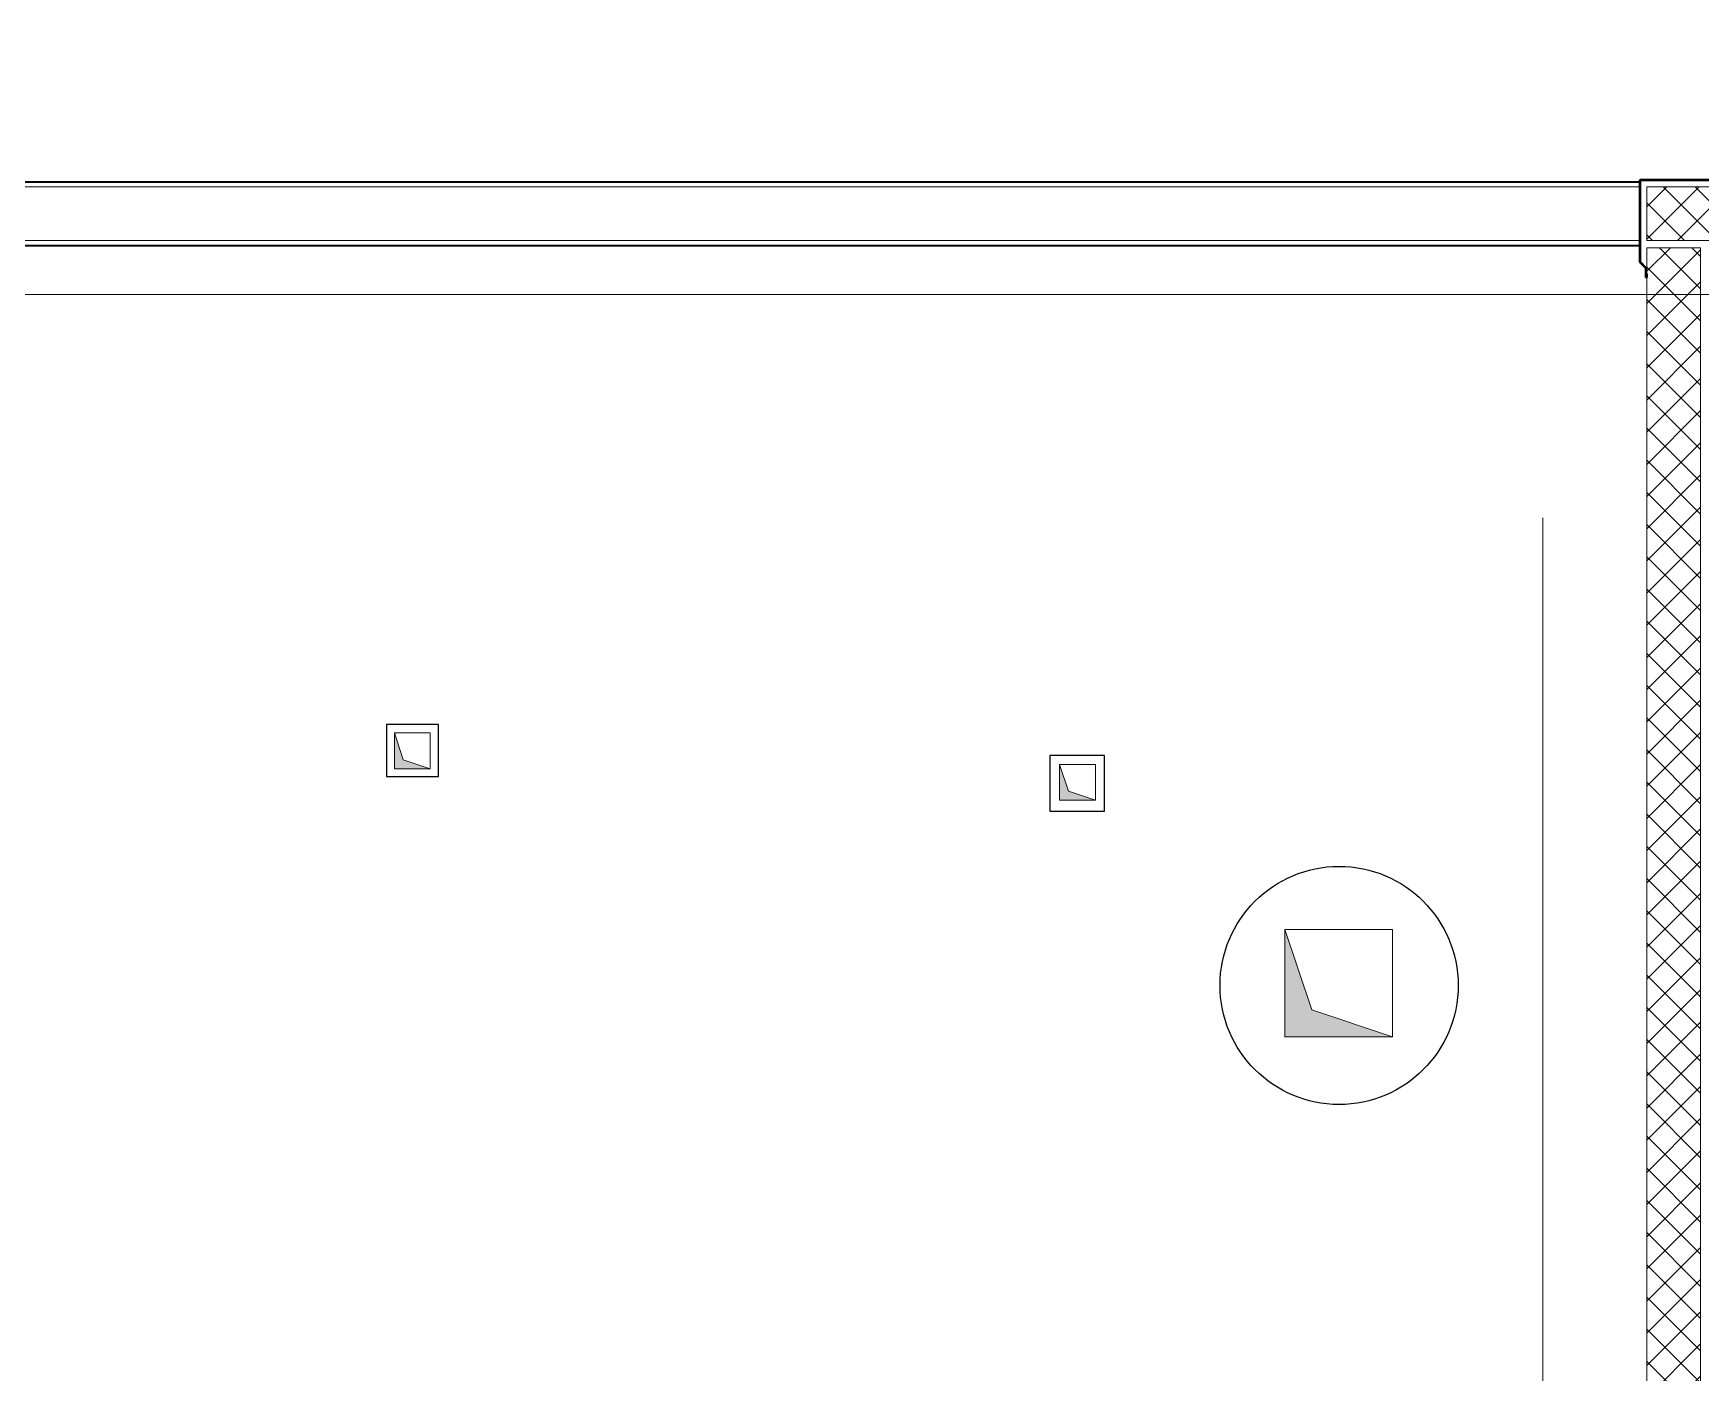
# Model space of a CAD drawing. Header units: metres. Extents: x -2111 to 158, y 19 to 1277.
# Drawn here: x 35.813 to 40.466, y 30.328 to 34.065 of the extents above; entities that cross this region are included whole.
import ezdxf

# ---------------------------------------------------------------- set-up
doc = ezdxf.new("R2010")
doc.units = ezdxf.units.M
doc.linetypes.add('Xref_level ST-8$0$DASHDOT', pattern=[25.4, 12.7, -6.35, 0, -6.35])
for name, color, linetype, lineweight in [('S-WALL-PATT', 7, 'Continuous', 0), ('Выноски', 7, 'Continuous', 15), ('Обобщенные модели', 7, 'Continuous', 18), ('Оси', 250, 'Xref_level ST-8$0$DASHDOT', 5), ('ФЭ парапет', 7, 'Continuous', 18)]:
    doc.layers.add(name, color=color, linetype=linetype, lineweight=lineweight)
doc.layers.add('Воздуховоды', color=7, linetype='Continuous', lineweight=18, transparency=0.7)
doc.layers.add('Линии1', color=7, linetype='Continuous')

# ---------------------------------------------------------------- blocks, each defined once
blk = doc.blocks.new('*U23')
at = {"layer": 'S-WALL-PATT', "lineweight": 0, "true_color": 0x636466}
h = blk.add_hatch(dxfattribs=at)
h.set_pattern_fill('ANSI37', color=251, scale=20)
h.paths.add_polyline_path([(-150, 0), (0, 0), (0, 4330), (-150, 4330)])
at = {"color": 0}
blk.add_lwpolyline([(-150, 0), (0, 0), (0, 4330), (-150, 4330)], close=True, dxfattribs=at)
blk = doc.blocks.new('*U31')
at = {"layer": 'S-WALL-PATT', "lineweight": 0, "true_color": 0x636466}
h = blk.add_hatch(dxfattribs=at)
h.set_pattern_fill('ANSI37', color=251, scale=20)
h.paths.add_polyline_path([(-150, 0), (0, 0), (0, 1260), (-150, 1260)])
at = {"color": 0}
blk.add_lwpolyline([(-150, 0), (0, 0), (0, 1260), (-150, 1260)], close=True, dxfattribs=at)
blk = doc.blocks.new('190_ФЭ_Стена_Стык угловой внешний фигурный - ФЭ-У1_230х230-1307890-_О__L1_0_000_')
at = {"layer": 'Обобщенные модели', "lineweight": 9}
h = blk.add_hatch(dxfattribs=at)
h.set_pattern_fill('FP_6', color=256, style=0, pattern_type=2)
h.set_pattern_definition([(45, (0, 0), (-106.066, 106.066), [])])
h.paths.add_polyline_path([(-231.2, -295), (-65, -295), (-48, -278), (-48.4, -277), (-65.4, -294), (-294, -294), (-294, -65.4), (-277, -48.4), (-278, -48), (-295, -65), (-295, -295)], flags=0)
h.paths.add_polyline_path([(-23, -276), (-22, -275), (-32, -276)], flags=0)
h.paths.add_polyline_path([(-276, -32), (-275, -32), (-276, -23)], flags=0)
at = {"layer": 'Обобщенные модели', "lineweight": 40}
for p, q in [((-275, -22), (-278, -22)), ((-278, -22), (-278, -48)), ((-277, -48.4), (-277, -23)), ((-277, -23), (-276, -23)), ((-276, -23), (-276, -32)), ((-276, -32), (-275, -32)), ((-275, -32), (-275, -22)), ((-278, -48), (-295, -65)), ((-295, -65), (-295, -295)), ((-294, -65.4), (-277, -48.4)), ((-294, -294), (-294, -65.4)), ((-48.4, -277), (-65.4, -294)), ((-65, -295), (-48, -278)), ((-23, -277), (-48.4, -277)), ((-48, -278), (-22, -278)), ((-22, -275), (-32, -275)), ((-32, -275), (-32, -276)), ((-32, -276), (-23, -276)), ((-23, -276), (-23, -277)), ((-22, -278), (-22, -275)), ((-295, -295), (-65, -295)), ((-65.4, -294), (-294, -294))]:
    blk.add_line(p, q, dxfattribs=at)
blk = doc.blocks.new('*U156')
at = {"layer": 'ФЭ парапет'}
for p, q in [((0, -180.1), (0, 0)), ((14805, 0), (0, 0)), ((14805, -2.6), (0, -2.6)), ((14805, -15), (0, -15)), ((14805, -165.1), (0, -165.1)), ((14805, -177.5), (0, -177.5)), ((14805, -180.1), (0, -180.1))]:
    blk.add_line(p, q, dxfattribs=at)

msp = doc.modelspace()

# ---------------------------------------------------------------- hatches: boundary and pattern name
at = {"layer": 'Воздуховоды'}
for points in [[(36.8204, 32.1128), (36.8204, 32.0128), (36.9204, 32.0128), (36.8454, 32.0378)], [(36.8204, 32.1128), (36.8204, 32.0128), (36.9204, 32.0128), (36.8454, 32.0378)], [(38.6769, 32.0248), (38.6769, 31.9248), (38.7769, 31.9248), (38.7019, 31.9498)], [(38.6769, 32.0248), (38.6769, 31.9248), (38.7769, 31.9248), (38.7019, 31.9498)], [(39.3056, 31.5646), (39.3056, 31.2646), (39.6056, 31.2646), (39.3806, 31.3396)], [(39.3056, 31.5646), (39.3056, 31.2646), (39.6056, 31.2646), (39.3806, 31.3396)]]:
    msp.add_hatch(color=7, dxfattribs=at).paths.add_polyline_path(points, flags=0)

# ---------------------------------------------------------------- linework, layer by layer
at = {"layer": 'Воздуховоды', "color": 7}
for p, q in [((36.8204, 32.1128), (36.8454, 32.0378)), ((36.8204, 32.1128), (36.8204, 32.0128)), ((36.9204, 32.1128), (36.8204, 32.1128)), ((36.8204, 32.1128), (36.8454, 32.0378)), ((36.8204, 32.1128), (36.8204, 32.0128)), ((36.9204, 32.1128), (36.8204, 32.1128)), ((36.9204, 32.0128), (36.9204, 32.1128)), ((36.9204, 32.0128), (36.9204, 32.1128)), ((36.8204, 32.0128), (36.9204, 32.0128)), ((36.8204, 32.0128), (36.9204, 32.0128)), ((36.9204, 32.0128), (36.8454, 32.0378)), ((36.9204, 32.0128), (36.8454, 32.0378)), ((38.6769, 32.0248), (38.7019, 31.9498)), ((38.6769, 32.0248), (38.6769, 31.9248)), ((38.7769, 32.0248), (38.6769, 32.0248)), ((38.6769, 32.0248), (38.7019, 31.9498)), ((38.6769, 32.0248), (38.6769, 31.9248)), ((38.7769, 32.0248), (38.6769, 32.0248)), ((38.7769, 31.9248), (38.7769, 32.0248)), ((38.7769, 31.9248), (38.7769, 32.0248)), ((38.6769, 31.9248), (38.7769, 31.9248)), ((38.6769, 31.9248), (38.7769, 31.9248)), ((38.7769, 31.9248), (38.7019, 31.9498)), ((38.7769, 31.9248), (38.7019, 31.9498)), ((39.3056, 31.5646), (39.3806, 31.3396)), ((39.3056, 31.5646), (39.3056, 31.2646)), ((39.6056, 31.5646), (39.3056, 31.5646)), ((39.3056, 31.5646), (39.3806, 31.3396)), ((39.3056, 31.5646), (39.3056, 31.2646)), ((39.6056, 31.5646), (39.3056, 31.5646)), ((39.6056, 31.2646), (39.6056, 31.5646)), ((39.6056, 31.2646), (39.6056, 31.5646)), ((39.6056, 31.2646), (39.3806, 31.3396)), ((39.6056, 31.2646), (39.3806, 31.3396)), ((39.3056, 31.2646), (39.6056, 31.2646)), ((39.3056, 31.2646), (39.6056, 31.2646))]:
    msp.add_line(p, q, dxfattribs=at)
at = {"layer": 'Линии1', "color": 7}
for points in [[(36.7986, 31.9909), (36.9436, 31.9909), (36.9436, 32.1359), (36.7986, 32.1359)], [(38.6491, 31.8941), (38.8023, 31.8941), (38.8023, 32.0497), (38.6491, 32.0497)]]:
    msp.add_lwpolyline(points, close=True, dxfattribs=at)
msp.add_circle((39.4567, 31.4081, 25.7483), 0.3323, dxfattribs=at)
at = {"layer": 'Оси'}
for p, q in [((40.0256, 20.0131), (40.0256, 34.0648)), ((71.8881, 33.3365), (24.6804, 33.3365))]:
    msp.add_line(p, q, dxfattribs=at)

# ---------------------------------------------------------------- block references
at = {"layer": 'Выноски', "xscale": -0.001, "yscale": 0.001, "zscale": 0.001}
for name, p, rotation in [('*U31', (41.5756, 33.4865), 90), ('*U23', (40.4656, 33.4665), 180)]:
    msp.add_blockref(name, p, dxfattribs=dict(at, rotation=rotation))
at = {"layer": 'Обобщенные модели', "xscale": -0.001, "yscale": 0.001, "zscale": 0.001, "rotation": 180}
msp.add_blockref('190_ФЭ_Стена_Стык угловой внешний фигурный - ФЭ-У1_230х230-1307890-_О__L1_0_000_', (40.5907, 33.3614), dxfattribs=at)
at = {"layer": 'ФЭ парапет', "xscale": 0.001, "yscale": 0.001, "zscale": 0.001, "rotation": 180}
msp.add_blockref('*U156', (40.2956, 33.4714), dxfattribs=at)

doc.saveas('drawing.dxf')
